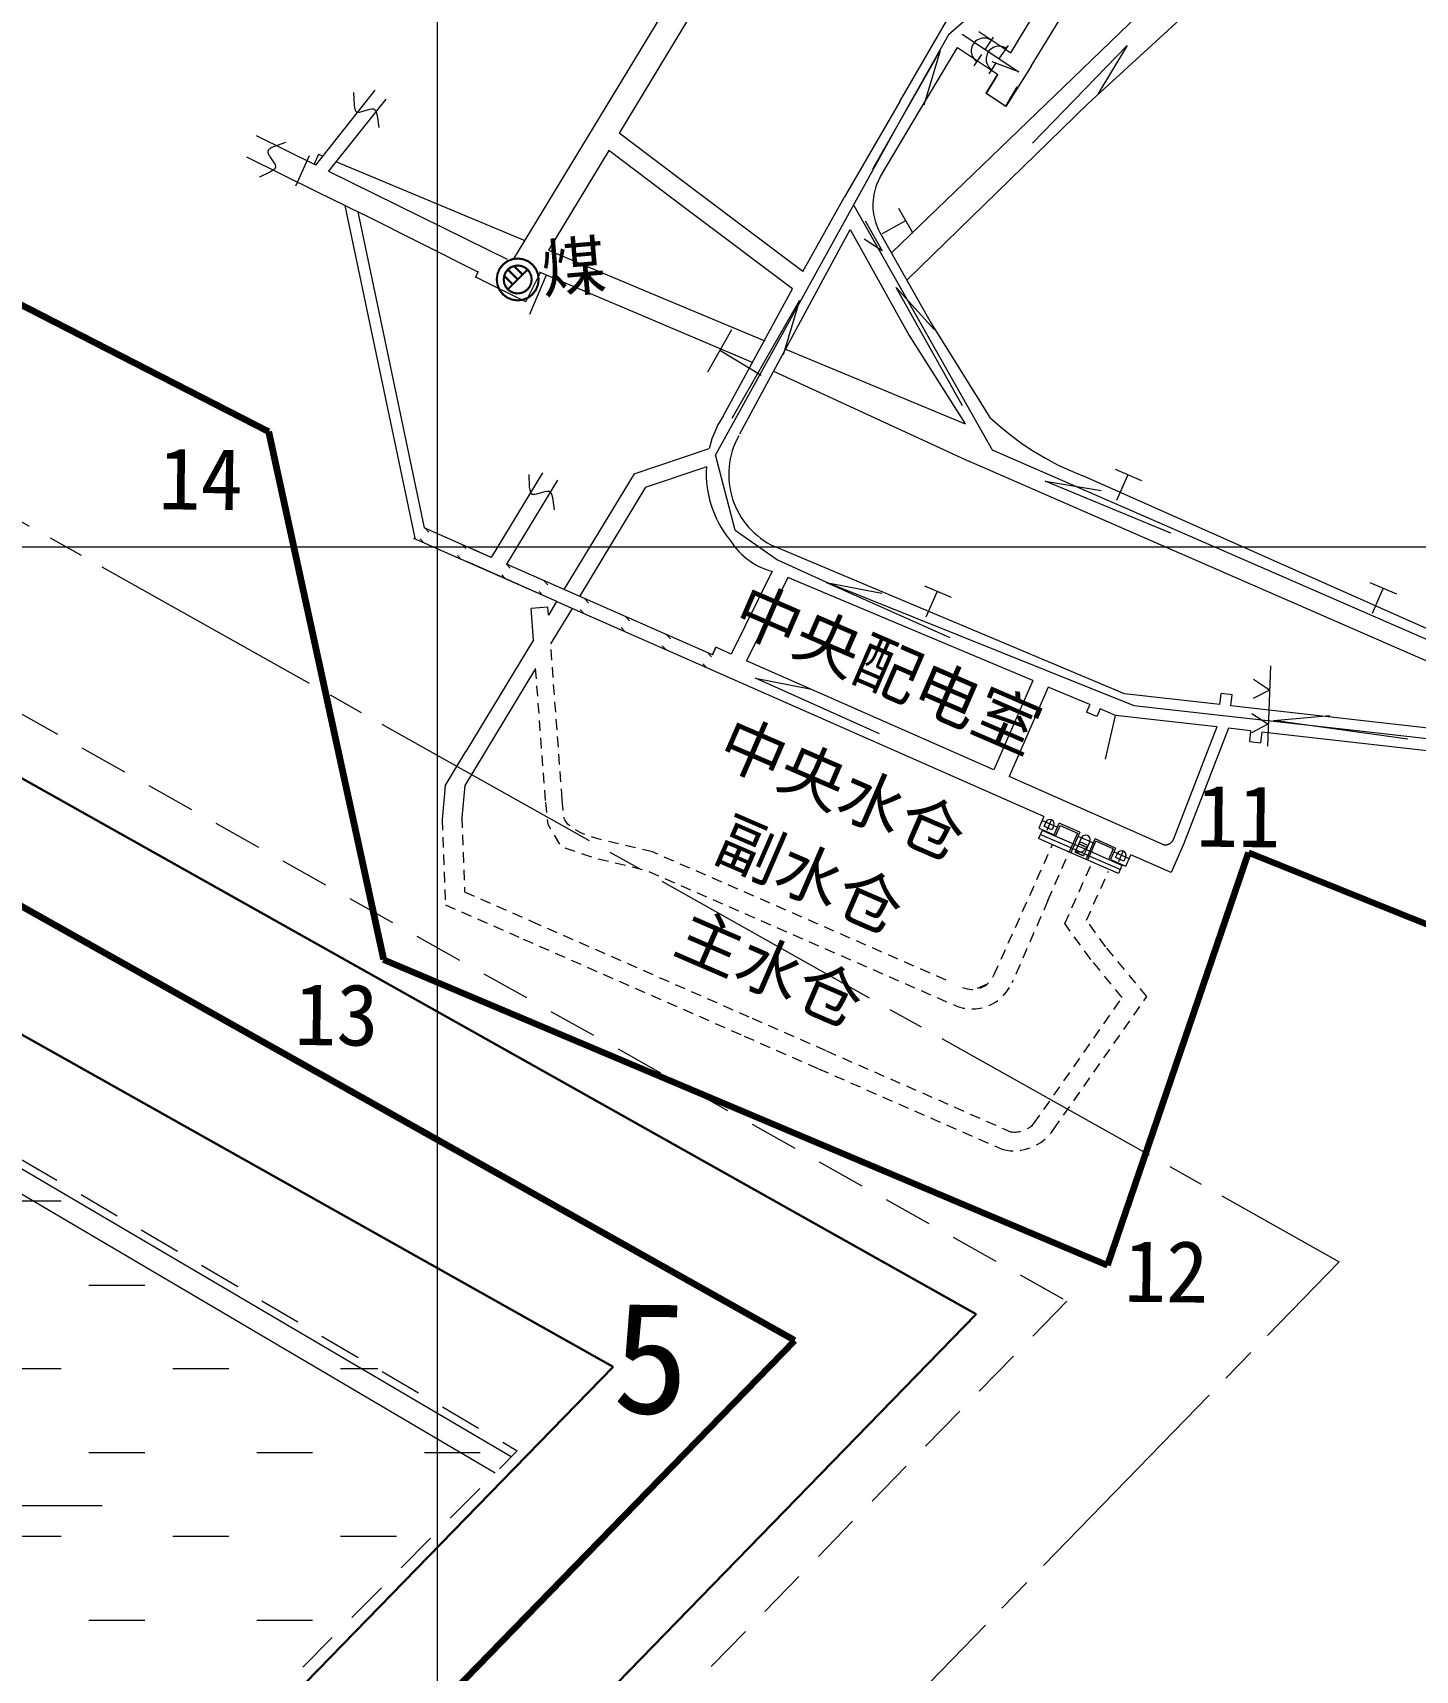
# Model space of a CAD drawing. Header units: inches. Extents: x 19725493 to 19730068, y 4137932 to 4142732.
# Drawn here: x 19727427.7 to 19727675, y 4139299 to 4139592 of the extents above; entities that cross this region are included whole.
import ezdxf

# ---------------------------------------------------------------- set-up
doc = ezdxf.new("R2010")
doc.units = ezdxf.units.IN
doc.header["$MEASUREMENT"] = 0
for name, pattern in [('井下积水区_1', [0.004, 0.0015, -0.001, 0.0015]), ('可采边界', [0.047, 0.02, -0.002, 0.003, -0.002, 0.02]), ('虚线', [0.0045, 0.00175, -0.001, 0.00175])]:
    doc.linetypes.add(name, pattern=pattern)
doc.layers.get('0').update_dxf_attribs({"lineweight": 0})
for name, color, linetype, lineweight in [('2026年下半年衔接计划', 7, 'Continuous', 0), ('sw8#煤积水区及注记', 7, 'Continuous', 0), ('sw探水警戒线', 7, 'Continuous', 15), ('主要大巷', 7, 'Continuous', 0), ('井田边界', 7, 'Continuous', 0), ('保安煤柱', 7, 'Continuous', 0), ('已有巷道（利用）', 7, 'Continuous', 0), ('水仓', 7, 'Continuous', 15), ('煤巷', 7, 'Continuous', 0), ('竖井，斜井名称', 7, 'Continuous', 0), ('经纬网', 7, 'Continuous', 0), ('通风系统图', 7, 'Continuous', 0), ('防尘', 7, 'Continuous', 0)]:
    doc.layers.add(name, color=color, linetype=linetype, lineweight=lineweight)
doc.layers.add('岩巷', color=30, linetype='Continuous', lineweight=0, true_color=0xff7f00)
doc.styles.add('仿宋', font='')
doc.styles.add('宋体', font='')
doc.styles.add('黑体', font='')
doc.styles.get('仿宋').set_extended_font_data('仿宋')
doc.styles.get('宋体').set_extended_font_data('宋体')
doc.styles.get('黑体').set_extended_font_data('黑体')
doc.linetypes.add('井田边界', pattern='A,0.02,-0.002,0.0025,[22,8#煤防尘系统图（7月份）.shx,S=3.93701e-05,R=0,X=0,Y=-0.0025],0.0025,-0.002,0.02', length=0.049)

# ---------------------------------------------------------------- blocks, each defined once
blk = doc.blocks.new('lr_block_85', base_point=(19727598.9, 4139587.95))
at = {"layer": '通风系统图', "color": 34, "linetype": 'Continuous', "lineweight": 5, "true_color": 0x994c00}
for p, q in [((19727598, 4139588.92), (19727599.56, 4139591.24)), ((19727600.66, 4139587.46), (19727602.23, 4139589.77)), ((19727596.12, 4139586.13), (19727597.47, 4139588.14)), ((19727598.78, 4139584.67), (19727600.13, 4139586.67))]:
    blk.add_line(p, q, dxfattribs=at)
for centre in [(19727597.89, 4139588.76), (19727600.55, 4139587.3)]:
    blk.add_arc(centre, 2.31, 55.9631, 235.9631, dxfattribs=at)
blk = doc.blocks.new('圆形暗竖井_1')
at = {"color": 0, "const_width": 0.375}
for points in [[(3.75, 0), (3.62, 0.97), (3.25, 1.88), (2.65, 2.65), (1.88, 3.25), (0.97, 3.62), (0, 3.75), (-0.97, 3.62), (-1.88, 3.25), (-2.65, 2.65), (-3.25, 1.88), (-3.62, 0.97), (-3.75, 0), (-3.62, -0.97), (-3.25, -1.88), (-2.65, -2.65), (-1.88, -3.25), (-0.97, -3.62), (0, -3.75), (0.97, -3.62), (1.88, -3.25), (2.65, -2.65), (3.25, -1.88), (3.62, -0.97), (3.75, 0)], [(2.5, 0), (2.41, 0.65), (2.16, 1.25), (1.77, 1.77), (1.25, 2.16), (0.65, 2.41), (0, 2.5), (-0.65, 2.41), (-1.25, 2.16), (-1.77, 1.77), (-2.17, 1.25), (-2.42, 0.65), (-2.5, 0), (-2.42, -0.65), (-2.17, -1.25), (-1.77, -1.77), (-1.25, -2.17), (-0.65, -2.42), (0, -2.5), (0.65, -2.42), (1.25, -2.17), (1.77, -1.77), (2.16, -1.25), (2.41, -0.65), (2.5, 0)], [(-2.42, 0.65), (-1, -0.75)], [(1.77, 1.77), (-1.77, -1.77)], [(0, 0), (-1.77, 1.77)], [(-0.65, 2.41), (0.85, 0.89)]]:
    blk.add_lwpolyline(points, dxfattribs=at)

msp = doc.modelspace()

# ---------------------------------------------------------------- hatches: boundary and pattern name
at = {"layer": 'sw8#煤积水区及注记', "lineweight": 15, "true_color": 0x0000ff}
h = msp.add_hatch(dxfattribs=at)
h.set_pattern_fill('井下积水区_1_1_1', color=5, scale=5000, style=0, pattern_type=2)
h.set_pattern_definition([(0, (19727077.738, 4139127.892), (0, 30), [10, -20]), (180, (19727072.738, 4139112.892), (-4e-15, -30), [10, -20])])
h.paths.add_polyline_path([(19727296.27, 4139466.5), (19727183.39, 4139337.71), (19727075.24, 4139208.97), (19727197.98, 4139120.39), (19727364.36, 4139186.8), (19727514.35, 4139338.24)], flags=17)

# ---------------------------------------------------------------- linework, layer by layer
at = {"lineweight": 5}
for p, q in [((19727516.6, 4139541.64), (19727519.59, 4139548.69)), ((19727619.62, 4139462.05), (19727621.39, 4139469.85))]:
    msp.add_line(p, q, dxfattribs=at)
at = {"color": 7, "linetype": 'Continuous', "lineweight": 9}
msp.add_line((19727608.92, 4139450.76), (19727608.61, 4139450.03), dxfattribs=at)
at = {"layer": '2026年下半年衔接计划', "color": 1, "lineweight": 100, "true_color": 0xff0000, "flags": 128}
msp.add_lwpolyline([(19726936.48, 4139624.44), (19727087.79, 4139471.4), (19727111.81, 4139446.95), (19727250.54, 4139632.96), (19727469.86, 4139520.69), (19727490.46, 4139426.18), (19727619.93, 4139371.45), (19727645.19, 4139445.33), (19727760.04, 4139399.01), (19728084.75, 4139271.51), (19728182.77, 4139204.43), (19728195.04, 4139196.34), (19728361.95, 4139650.75), (19727985.1, 4139868.75), (19728293.07, 4140363.91), (19728716.76, 4140096.02), (19728825.18, 4140284.19), (19728806.51, 4140295.72), (19728729.84, 4140344.15), (19728648.31, 4140393.52), (19728462.52, 4140503.99), (19729114.34, 4141482.27)], dxfattribs=at)
at = {"layer": 'sw8#煤积水区及注记', "color": 7, "lineweight": 0}
msp.add_line((19727324.31, 4139328.28), (19727440.09, 4139328.46), dxfattribs=at)
at = {"layer": 'sw8#煤积水区及注记', "linetype": '井下积水区_1', "lineweight": 15, "ltscale": 5000, "flags": 128}
msp.add_lwpolyline([(19727296.27, 4139466.5), (19727405.31, 4139402.37), (19727514.35, 4139338.24), (19727439.35, 4139262.52), (19727364.36, 4139186.8), (19727197.98, 4139120.39), (19727075.24, 4139208.97), (19727183.39, 4139337.71), (19727296.27, 4139466.5)], dxfattribs=at)
at = {"layer": 'sw探水警戒线', "color": 1, "linetype": '虚线', "ltscale": 5000, "true_color": 0xff0000}
msp.add_line((19727232.69, 4139578.51), (19727612.71, 4139365.04), dxfattribs=at)
at = {"layer": 'sw探水警戒线', "color": 1, "linetype": '可采边界', "lineweight": 9, "ltscale": 2127.659574, "true_color": 0xff0000, "flags": 128}
msp.add_lwpolyline([(19726438.8, 4140196.08), (19727129.64, 4139499.6), (19727225.39, 4139617.02), (19727661.42, 4139372.09), (19727516.97, 4139223.63), (19727782.12, 4139072.11)], dxfattribs=at)
at = {"layer": 'sw探水警戒线', "color": 1, "linetype": '虚线', "ltscale": 5000, "true_color": 0xff0000, "flags": 128}
msp.add_lwpolyline([(19727612.71, 4139365.04), (19727468.46, 4139216.79)], dxfattribs=at)
at = {"layer": '井田边界', "color": 7, "linetype": '井田边界', "lineweight": 120, "ltscale": 5000, "flags": 128}
msp.add_lwpolyline([(19727960, 4142240), (19728602.41, 4141822.01), (19729500, 4141240), (19728748, 4140132), (19729600, 4139600), (19728730, 4138390), (19728050, 4138850), (19727420, 4139210), (19727564, 4139358), (19727240, 4139540), (19727134, 4139410), (19726400, 4140150), (19727200, 4141100), (19727960, 4142240)], dxfattribs=at)
at = {"layer": '保安煤柱', "color": 1, "lineweight": 30, "true_color": 0xff0000}
msp.add_line((19727574.83, 4139340.45), (19727574.83, 4139340.45), dxfattribs=at)
at = {"layer": '保安煤柱', "color": 1, "linetype": 'Continuous', "lineweight": 30, "true_color": 0xff0000, "flags": 128}
msp.add_lwpolyline([(19727954.33, 4142267.55), (19728613.3, 4141838.78), (19729528.02, 4141245.67), (19728776.22, 4140137.96), (19729628.7, 4139605.66), (19728734.89, 4138362.54), (19728039.42, 4138833.01), (19727387.66, 4139205.44), (19727531.53, 4139353.3), (19727244.87, 4139514.32), (19727135.45, 4139380.13), (19726372.92, 4140148.9), (19727183.98, 4141112.03), (19727954.33, 4142267.55)], dxfattribs=at)
at = {"layer": '保安煤柱', "color": 1, "lineweight": 30, "true_color": 0xff0000, "flags": 128}
msp.add_lwpolyline([(19728573.57, 4138519.97), (19728061.21, 4138866.56), (19727452.3, 4139214.51), (19727596.48, 4139362.7), (19727235.13, 4139565.67), (19727132.55, 4139439.86), (19726427.07, 4140151.1), (19726427.07, 4140151.1), (19727215.92, 4141088.05), (19727965.58, 4142212.53), (19727965.58, 4142212.53), (19729471.99, 4141234.34), (19728722.59, 4140130.18), (19728722.53, 4140130.22), (19729574.22, 4139598.41), (19728725.11, 4138417.46), (19728061.21, 4138866.57)], dxfattribs=at)
at = {"layer": '岩巷', "color": 30, "lineweight": 9, "true_color": 0xff7f00, "flags": 128}
for points in [[(19727602.66, 4139588.44), (19727608.98, 4139598.9)], [(19727606.3, 4139586.02), (19727613.55, 4139598)], [(19727596.92, 4139592.27), (19727602.66, 4139588.44)], [(19727593.1, 4139589.41), (19727600.26, 4139584.64)], [(19727600.26, 4139584.64), (19727598.18, 4139581.22)], [(19727600.33, 4139584.59), (19727598.26, 4139581.17)], [(19727606.3, 4139586.02), (19727601.8, 4139578.81)], [(19727601.72, 4139578.86), (19727598.18, 4139581.22)], [(19727601.8, 4139578.81), (19727598.26, 4139581.17)], [(19727603.73, 4139582.33), (19727601.72, 4139578.86)], [(19727603.73, 4139582.33), (19727603.8, 4139582.28)]]:
    msp.add_lwpolyline(points, dxfattribs=at)
at = {"layer": '岩巷', "lineweight": 9, "flags": 128}
for points in [[(19727579.38, 4139566.31), (19727579.13, 4139565.87), (19727578.91, 4139565.42), (19727578.71, 4139564.97), (19727578.53, 4139564.5), (19727578.38, 4139564.03), (19727578.25, 4139563.54), (19727578.15, 4139563.06), (19727578.07, 4139562.56), (19727578.01, 4139562.07), (19727577.98, 4139561.57), (19727577.97, 4139561.07), (19727577.99, 4139560.57), (19727578.04, 4139560.07), (19727578.1, 4139559.58), (19727578.2, 4139559.09), (19727578.31, 4139558.6), (19727578.46, 4139558.12), (19727578.62, 4139557.65), (19727578.81, 4139557.19), (19727579.02, 4139556.74), (19727579.25, 4139556.3)], [(19727573.93, 4139556.79), (19727584.46, 4139537.86)], [(19727579.25, 4139556.3), (19727588.45, 4139539.93)], [(19727519.94, 4139553.09), (19727537.97, 4139545.55)], [(19727518.3, 4139549.23), (19727536.19, 4139541.64)], [(19727537.97, 4139545.55), (19727558.65, 4139536.91)], [(19727536.19, 4139541.64), (19727556.49, 4139533.02)], [(19727588.45, 4139539.93), (19727598.92, 4139523.19)], [(19727584.46, 4139537.86), (19727594.47, 4139522.01)], [(19727562.35, 4139535.37), (19727594.47, 4139522.01)], [(19727560.22, 4139531.43), (19727595.3, 4139515.27)], [(19727598.92, 4139523.19), (19727600.76, 4139521.54), (19727602.67, 4139519.98), (19727604.66, 4139518.51), (19727606.72, 4139517.14), (19727608.85, 4139515.88), (19727611.03, 4139514.72), (19727613.26, 4139513.66), (19727615.55, 4139512.72)], [(19727736.12, 4139453.81), (19727595.29, 4139515.28)], [(19727738.11, 4139458.29), (19727615.55, 4139512.72)], [(19727714.78, 4139463.31), (19727642.03, 4139471.56)], [(19727680.33, 4139463.14), (19727647.54, 4139466.87)]]:
    msp.add_lwpolyline(points, dxfattribs=at)
at = {"layer": '已有巷道（利用）', "flags": 128}
for points in [[(19727513.26, 4139337.14), (19727242.72, 4139496.28)], [(19727510.39, 4139334.24), (19727270.42, 4139475.62)]]:
    msp.add_lwpolyline(points, dxfattribs=at)
at = {"layer": '水仓', "color": 30, "linetype": '井下积水区_1', "lineweight": 0, "ltscale": 1250, "true_color": 0xff8000}
for p, q in [((19727504.43, 4139451.61), (19727504.94, 4139438.27)), ((19727500.95, 4139451.21), (19727501.52, 4139435.95)), ((19727599.65, 4139423.37), (19727610.13, 4139446.72)), ((19727609.31, 4139436.74), (19727612.96, 4139445.07)), ((19727612.31, 4139432.59), (19727617.09, 4139443.27)), ((19727616.2, 4139433.19), (19727620.12, 4139441.95)), ((19727504.94, 4139438.27), (19727516.86, 4139433.03)), ((19727501.52, 4139435.95), (19727515.45, 4139429.83)), ((19727516.86, 4139433.03), (19727556.39, 4139415.66)), ((19727616.95, 4139426.19), (19727612.31, 4139432.59)), ((19727619.64, 4139428.42), (19727616.2, 4139433.19)), ((19727515.45, 4139429.83), (19727554.98, 4139412.46)), ((19727627.01, 4139419.54), (19727619.64, 4139428.42)), ((19727622.61, 4139419.36), (19727616.95, 4139426.19)), ((19727606.75, 4139396.75), (19727622.61, 4139419.36)), ((19727610.32, 4139395.76), (19727627.01, 4139419.54)), ((19727556.39, 4139415.66), (19727569.67, 4139409.83)), ((19727554.98, 4139412.46), (19727568.26, 4139406.62)), ((19727569.67, 4139409.83), (19727602.63, 4139395.35)), ((19727568.26, 4139406.62), (19727601.22, 4139392.14))]:
    msp.add_line(p, q, dxfattribs=at)
at = {"layer": '水仓', "color": 30, "linetype": '井下积水区_1', "lineweight": 0, "ltscale": 1250, "true_color": 0xff8000, "flags": 128}
for points in [[(19727522.42, 4139454.83), (19727520.34, 4139482.66)], [(19727519.43, 4139454.6), (19727517.66, 4139478.24)], [(19727521.99, 4139446.8), (19727519.9, 4139450.31), (19727519.43, 4139454.6)], [(19727538.57, 4139445.43), (19727528.59, 4139447.8), (19727526.58, 4139448.5), (19727525.65, 4139448.9), (19727524.79, 4139449.36), (19727524.2, 4139449.75), (19727523.83, 4139450.03), (19727523.5, 4139450.34), (19727523.27, 4139450.58), (19727523.07, 4139450.85), (19727522.95, 4139451.04), (19727522.9, 4139451.14), (19727522.85, 4139451.25), (19727522.79, 4139451.44), (19727522.74, 4139451.65), (19727522.66, 4139452.08), (19727522.42, 4139454.83)], [(19727522.91, 4139446.15), (19727528.22, 4139444.35), (19727537.48, 4139442.11), (19727592.65, 4139417.97)], [(19727591.07, 4139422.48), (19727538.57, 4139445.43)], [(19727609.31, 4139436.74), (19727602.86, 4139421.97)], [(19727598.34, 4139421.7), (19727596.46, 4139420.88)]]:
    msp.add_lwpolyline(points, dxfattribs=at)
at = {"layer": '水仓', "color": 30, "linetype": '井下积水区_1', "lineweight": 0, "ltscale": 1250, "true_color": 0xff8000}
for centre, radius, start, end in [((19727595.75, 4139425.07), 4.25, 246.3909, 336.3905), ((19727595.75, 4139425.07), 7.75, 246.3909, 336.3905), ((19727603.3, 4139400.11), 4.82, 261.9203, 315.6492), ((19727603.14, 4139400.57), 8.64, 257.1339, 326.2157)]:
    msp.add_arc(centre, radius, start, end, dxfattribs=at)
at = {"layer": '煤巷', "lineweight": 9}
for p, q in [((19727478.34, 4139568.34), (19727488.98, 4139581.72)), ((19727480.63, 4139567.21), (19727490.94, 4139580.16)), ((19727478.34, 4139568.34), (19727467.7, 4139573.58)), ((19727477.16, 4139570.01), (19727474.7, 4139564.57)), ((19727515.9, 4139543.84), (19727510.52, 4139546.5)), ((19727611.49, 4139450.17), (19727614.6, 4139448.79))]:
    msp.add_line(p, q, dxfattribs=at)
at = {"layer": '煤巷', "color": 18, "lineweight": 9, "true_color": 0x260000, "flags": 128}
for points in [[(19727582.8, 4139579.74), (19727595.51, 4139601.68), (19727601.18, 4139611.3)], [(19727541.4, 4139597.26), (19727513.71, 4139551.57)], [(19727545.5, 4139595.34), (19727532.61, 4139574.03)], [(19727586.52, 4139578.33), (19727593.1, 4139589.41)], [(19727582.8, 4139579.74), (19727572.84, 4139562.54)], [(19727579.38, 4139566.31), (19727586.52, 4139578.33)], [(19727546.26, 4139563.74), (19727532.61, 4139574.03)], [(19727530.73, 4139570.93), (19727519.94, 4139553.09)], [(19727544.73, 4139560.38), (19727530.73, 4139570.93)], [(19727565.45, 4139549.28), (19727546.26, 4139563.74)], [(19727563.58, 4139546.18), (19727544.73, 4139560.38)], [(19727565.45, 4139549.28), (19727572.84, 4139562.54)], [(19727554.17, 4139520.24), (19727573.93, 4139556.79)], [(19727551.18, 4139523.42), (19727563.58, 4139546.18)], [(19727551.18, 4139523.42), (19727550.7, 4139522.64), (19727550.27, 4139521.85), (19727549.87, 4139521.03), (19727549.52, 4139520.2), (19727549.2, 4139519.35), (19727548.93, 4139518.48), (19727548.7, 4139517.61)], [(19727553.98, 4139519.88), (19727553.65, 4139519.23), (19727553.34, 4139518.57), (19727553.07, 4139517.89), (19727552.84, 4139517.2), (19727552.64, 4139516.5), (19727552.47, 4139515.79), (19727552.35, 4139515.07), (19727552.26, 4139514.35), (19727552.21, 4139513.62), (19727552.19, 4139512.89), (19727552.21, 4139512.16), (19727552.27, 4139511.43), (19727552.37, 4139510.71), (19727552.5, 4139509.99), (19727552.67, 4139509.28), (19727552.88, 4139508.58), (19727553.12, 4139507.9), (19727553.4, 4139507.22), (19727553.71, 4139506.56), (19727554.06, 4139505.92), (19727554.43, 4139505.29), (19727554.84, 4139504.69), (19727555.28, 4139504.11), (19727555.75, 4139503.55), (19727556.25, 4139503.01), (19727556.77, 4139502.5), (19727557.32, 4139502.02), (19727557.89, 4139501.57), (19727558.49, 4139501.15), (19727559.1, 4139500.76), (19727559.74, 4139500.4), (19727560.39, 4139500.07)], [(19727535.27, 4139513.1), (19727548.7, 4139517.61)], [(19727535.27, 4139513.1), (19727522.72, 4139492.39)], [(19727537.32, 4139510.69), (19727547.96, 4139514.26)], [(19727548.21, 4139514.34), (19727547.96, 4139514.26)], [(19727548.21, 4139514.34), (19727548.17, 4139513.4), (19727548.18, 4139512.46), (19727548.24, 4139511.52), (19727548.35, 4139510.58), (19727548.5, 4139509.65), (19727548.7, 4139508.73), (19727548.95, 4139507.81), (19727549.24, 4139506.92), (19727549.57, 4139506.04), (19727549.95, 4139505.17), (19727550.37, 4139504.33), (19727550.83, 4139503.5), (19727551.33, 4139502.71), (19727551.88, 4139501.93), (19727552.46, 4139501.19)], [(19727537.32, 4139510.69), (19727525.49, 4139491.16)], [(19727509.7, 4139498.13), (19727506.4, 4139499.58)], [(19727509.7, 4139498.13), (19727506.4, 4139499.58)], [(19727509.7, 4139498.13), (19727506.4, 4139499.58)], [(19727552.46, 4139501.19), (19727552.81, 4139500.65), (19727553.18, 4139500.14), (19727553.58, 4139499.64), (19727554.01, 4139499.16), (19727554.46, 4139498.71), (19727554.94, 4139498.28), (19727555.43, 4139497.87), (19727555.95, 4139497.5), (19727556.48, 4139497.14), (19727557.03, 4139496.82), (19727557.6, 4139496.52), (19727558.18, 4139496.26), (19727558.78, 4139496.02), (19727559.38, 4139495.81), (19727560, 4139495.64)], [(19727623.02, 4139473.72), (19727560.39, 4139500.07)], [(19727521.42, 4139490.22), (19727505.37, 4139497.41)], [(19727521.42, 4139490.22), (19727505.37, 4139497.41)], [(19727521.42, 4139490.22), (19727505.37, 4139497.41)], [(19727509.7, 4139498.13), (19727509.7, 4139498.13)], [(19727549.28, 4139480.67), (19727512.46, 4139496.91)], [(19727512.47, 4139496.91), (19727513.12, 4139496.2), (19727512.47, 4139496.91)], [(19727560, 4139495.64), (19727552.63, 4139480.83)], [(19727511.61, 4139494.98), (19727512.26, 4139494.27), (19727511.61, 4139494.98)], [(19727519.16, 4139493.95), (19727519.81, 4139493.24), (19727519.16, 4139493.95)], [(19727562.78, 4139494.51), (19727555.38, 4139479.62)], [(19727606.6, 4139476.1), (19727562.78, 4139494.51)], [(19727518.31, 4139492.02), (19727518.96, 4139491.31), (19727518.31, 4139492.02)], [(19727521.41, 4139490.23), (19727519.95, 4139487.81)], [(19727524.18, 4139489.01), (19727521.41, 4139490.23)], [(19727526.48, 4139490.72), (19727527.13, 4139490.02), (19727526.48, 4139490.72)], [(19727519.84, 4139489.21), (19727516.85, 4139488.98)], [(19727517.27, 4139483.39), (19727516.85, 4139488.98)], [(19727519.95, 4139487.81), (19727519.84, 4139489.21)], [(19727524.18, 4139489.01), (19727520.34, 4139482.66)], [(19727548.27, 4139478.38), (19727524.18, 4139489.01)], [(19727525.63, 4139488.79), (19727526.28, 4139488.08), (19727525.63, 4139488.79)], [(19727533.8, 4139487.5), (19727534.45, 4139486.79), (19727533.8, 4139487.5)], [(19727532.95, 4139485.56), (19727533.6, 4139484.85), (19727532.95, 4139485.56)], [(19727541.12, 4139484.27), (19727541.77, 4139483.56), (19727541.12, 4139484.27)], [(19727517.27, 4139483.39), (19727505.16, 4139463.41)], [(19727540.27, 4139482.33), (19727540.92, 4139481.62), (19727540.27, 4139482.33)], [(19727548.44, 4139481.04), (19727549.09, 4139480.33), (19727548.44, 4139481.04)], [(19727549.88, 4139482.04), (19727549.28, 4139480.68)], [(19727549.28, 4139480.68), (19727549.88, 4139482.04)], [(19727552.63, 4139480.83), (19727549.88, 4139482.04)], [(19727517.66, 4139478.24), (19727504.99, 4139457.32)], [(19727547.59, 4139479.1), (19727548.24, 4139478.4), (19727547.59, 4139479.1)], [(19727608.59, 4139451.77), (19727548.27, 4139478.38)], [(19727599.61, 4139460.11), (19727555.38, 4139479.62)], [(19727606.59, 4139476.08), (19727599.61, 4139460.11)], [(19727609.35, 4139474.91), (19727602.35, 4139458.89)], [(19727616.78, 4139471.79), (19727609.35, 4139474.91)], [(19727640.04, 4139471.79), (19727623.02, 4139473.72)], [(19727640.04, 4139471.79), (19727640.27, 4139473.78)], [(19727642.26, 4139473.55), (19727640.27, 4139473.78)], [(19727642.03, 4139471.56), (19727642.26, 4139473.55)], [(19727616.78, 4139471.79), (19727616.2, 4139470.41)], [(19727618.04, 4139469.63), (19727616.2, 4139470.41)], [(19727618.62, 4139471.01), (19727618.04, 4139469.63)], [(19727621.39, 4139469.85), (19727618.62, 4139471.01)], [(19727639.5, 4139467.79), (19727621.39, 4139469.85)], [(19727639.5, 4139467.79), (19727631.72, 4139447.6)], [(19727641.58, 4139467.55), (19727633.6, 4139446.91)], [(19727645.55, 4139467.1), (19727641.58, 4139467.55)], [(19727645.55, 4139467.1), (19727645.37, 4139465.19)], [(19727647.54, 4139466.87), (19727647.35, 4139464.97)], [(19727501.45, 4139457.27), (19727505.16, 4139463.41)], [(19727645.37, 4139465.19), (19727647.35, 4139464.97)], [(19727629.73, 4139446.82), (19727602.35, 4139458.89)], [(19727501.45, 4139457.27), (19727500.95, 4139451.21)], [(19727504.99, 4139457.32), (19727504.43, 4139451.61)], [(19727629.73, 4139446.82), (19727629.8, 4139446.79), (19727629.87, 4139446.76), (19727629.95, 4139446.74), (19727630.02, 4139446.72), (19727630.1, 4139446.71), (19727630.17, 4139446.7), (19727630.25, 4139446.69), (19727630.33, 4139446.69), (19727630.4, 4139446.69), (19727630.48, 4139446.69), (19727630.55, 4139446.7), (19727630.63, 4139446.72), (19727630.7, 4139446.73), (19727630.78, 4139446.75), (19727630.85, 4139446.78), (19727630.92, 4139446.81), (19727630.99, 4139446.84), (19727631.06, 4139446.87), (19727631.13, 4139446.91), (19727631.19, 4139446.95), (19727631.25, 4139447), (19727631.31, 4139447.05), (19727631.37, 4139447.1), (19727631.42, 4139447.15), (19727631.47, 4139447.21), (19727631.52, 4139447.27), (19727631.57, 4139447.33), (19727631.61, 4139447.39), (19727631.65, 4139447.46), (19727631.68, 4139447.53), (19727631.72, 4139447.6)], [(19727633.6, 4139446.91), (19727631.37, 4139441.72)], [(19727631.37, 4139441.72), (19727624.14, 4139444.91)]]:
    msp.add_lwpolyline(points, dxfattribs=at)
at = {"layer": '煤巷', "lineweight": 9, "flags": 128}
for points in [[(19727485.07, 4139581.35), (19727485.19, 4139579.06), (19727485.25, 4139578.61), (19727485.3, 4139578.41), (19727485.35, 4139578.27), (19727485.4, 4139578.15), (19727485.44, 4139578.07), (19727485.49, 4139578), (19727485.53, 4139577.95), (19727485.55, 4139577.92), (19727485.58, 4139577.89), (19727485.61, 4139577.87), (19727485.64, 4139577.86), (19727485.65, 4139577.85), (19727485.67, 4139577.84), (19727485.7, 4139577.83), (19727485.73, 4139577.82), (19727485.77, 4139577.82), (19727485.85, 4139577.81), (19727485.89, 4139577.81), (19727485.97, 4139577.81), (19727486.15, 4139577.83), (19727486.54, 4139577.92), (19727488, 4139578.34), (19727488.29, 4139578.39), (19727488.43, 4139578.4), (19727488.47, 4139578.4), (19727488.56, 4139578.4), (19727488.62, 4139578.39), (19727488.66, 4139578.38), (19727488.69, 4139578.37), (19727488.71, 4139578.37), (19727488.73, 4139578.36), (19727488.76, 4139578.34), (19727488.8, 4139578.32), (19727488.83, 4139578.29), (19727488.87, 4139578.25), (19727488.93, 4139578.19), (19727488.98, 4139578.12), (19727489.05, 4139578), (19727489.13, 4139577.83), (19727489.2, 4139577.64), (19727489.31, 4139577.22), (19727489.63, 4139575.06)], [(19727472.91, 4139572.39), (19727470.76, 4139571.6), (19727470.36, 4139571.4), (19727470.18, 4139571.29), (19727470.06, 4139571.21), (19727469.95, 4139571.12), (19727469.89, 4139571.06), (19727469.84, 4139570.99), (19727469.8, 4139570.94), (19727469.78, 4139570.91), (19727469.77, 4139570.87), (19727469.75, 4139570.84), (19727469.75, 4139570.81), (19727469.74, 4139570.79), (19727469.74, 4139570.77), (19727469.74, 4139570.74), (19727469.74, 4139570.71), (19727469.75, 4139570.67), (19727469.76, 4139570.59), (19727469.8, 4139570.48), (19727469.88, 4139570.31), (19727470.07, 4139569.96), (19727470.91, 4139568.69), (19727471.04, 4139568.43), (19727471.09, 4139568.3), (19727471.12, 4139568.22), (19727471.14, 4139568.14), (19727471.15, 4139568.08), (19727471.15, 4139568.05), (19727471.15, 4139568.03), (19727471.15, 4139568.01), (19727471.14, 4139567.97), (19727471.13, 4139567.93), (19727471.11, 4139567.89), (19727471.09, 4139567.84), (19727471.04, 4139567.76), (19727470.99, 4139567.69), (19727470.9, 4139567.59), (19727470.76, 4139567.47), (19727470.6, 4139567.35), (19727470.23, 4139567.11), (19727468.26, 4139566.16)], [(19727478.74, 4139563.46), (19727465.97, 4139569.75)], [(19727478.84, 4139570.28), (19727478.04, 4139568.51)], [(19727478.84, 4139570.28), (19727479.61, 4139569.95)], [(19727482.01, 4139568.95), (19727515.71, 4139554.86)], [(19727480.6, 4139567.23), (19727509.31, 4139553.1), (19727512.58, 4139551.5)], [(19727483.51, 4139561.13), (19727478.74, 4139563.46)], [(19727483.51, 4139561.13), (19727478.74, 4139563.46)], [(19727483.51, 4139561.13), (19727496.07, 4139501.55)], [(19727483.51, 4139561.13), (19727496.07, 4139501.55)], [(19727486.93, 4139559.45), (19727483.51, 4139561.13)], [(19727485.85, 4139559.98), (19727497.71, 4139503.42)], [(19727485.85, 4139559.98), (19727497.71, 4139503.42)], [(19727507.39, 4139549.2), (19727486.86, 4139559.49)], [(19727506.92, 4139548.25), (19727507.46, 4139549.34)], [(19727510.52, 4139546.5), (19727506.93, 4139548.27)], [(19727515.9, 4139543.84), (19727517.09, 4139546.26), (19727518.51, 4139549.14)], [(19727518.88, 4139513.29), (19727509.7, 4139498.13)], [(19727518.88, 4139513.29), (19727509.7, 4139498.13)], [(19727521.59, 4139511.97), (19727512.46, 4139496.91)], [(19727521.59, 4139511.97), (19727512.46, 4139496.91)], [(19727516.42, 4139512.95), (19727516.53, 4139510.67), (19727516.6, 4139510.22), (19727516.65, 4139510.02), (19727516.7, 4139509.88), (19727516.75, 4139509.75), (19727516.79, 4139509.67), (19727516.83, 4139509.6), (19727516.87, 4139509.56), (19727516.9, 4139509.53), (19727516.93, 4139509.5), (19727516.96, 4139509.48), (19727516.98, 4139509.46), (19727517, 4139509.45), (19727517.02, 4139509.44), (19727517.04, 4139509.44), (19727517.08, 4139509.43), (19727517.12, 4139509.42), (19727517.19, 4139509.41), (19727517.23, 4139509.41), (19727517.32, 4139509.42), (19727517.5, 4139509.44), (19727517.89, 4139509.52), (19727519.35, 4139509.94), (19727519.64, 4139509.99), (19727519.78, 4139510), (19727519.82, 4139510.01), (19727519.9, 4139510), (19727519.96, 4139510), (19727520, 4139509.99), (19727520.04, 4139509.98), (19727520.06, 4139509.97), (19727520.08, 4139509.97), (19727520.11, 4139509.95), (19727520.14, 4139509.92), (19727520.18, 4139509.9), (19727520.22, 4139509.86), (19727520.28, 4139509.79), (19727520.33, 4139509.73), (19727520.4, 4139509.61), (19727520.48, 4139509.44), (19727520.54, 4139509.25), (19727520.66, 4139508.83), (19727520.98, 4139506.66)], [(19727516.42, 4139512.95), (19727516.53, 4139510.67), (19727516.6, 4139510.22), (19727516.65, 4139510.02), (19727516.7, 4139509.88), (19727516.75, 4139509.75), (19727516.79, 4139509.67), (19727516.83, 4139509.6), (19727516.87, 4139509.56), (19727516.9, 4139509.53), (19727516.93, 4139509.5), (19727516.96, 4139509.48), (19727516.98, 4139509.46), (19727517, 4139509.45), (19727517.02, 4139509.44), (19727517.04, 4139509.44), (19727517.08, 4139509.43), (19727517.12, 4139509.42), (19727517.19, 4139509.41), (19727517.23, 4139509.41), (19727517.32, 4139509.42), (19727517.5, 4139509.44), (19727517.89, 4139509.52), (19727519.35, 4139509.94), (19727519.64, 4139509.99), (19727519.78, 4139510), (19727519.82, 4139510.01), (19727519.9, 4139510), (19727519.96, 4139510), (19727520, 4139509.99), (19727520.04, 4139509.98), (19727520.06, 4139509.97), (19727520.08, 4139509.97), (19727520.11, 4139509.95), (19727520.14, 4139509.92), (19727520.18, 4139509.9), (19727520.22, 4139509.86), (19727520.28, 4139509.79), (19727520.33, 4139509.73), (19727520.4, 4139509.61), (19727520.48, 4139509.44), (19727520.54, 4139509.25), (19727520.66, 4139508.83), (19727520.98, 4139506.66)], [(19727495.88, 4139501.49), (19727496.07, 4139501.55)], [(19727495.88, 4139501.49), (19727496.07, 4139501.55)], [(19727521.42, 4139490.22), (19727495.88, 4139501.49)], [(19727521.42, 4139490.22), (19727495.88, 4139501.49)], [(19727496.98, 4139501.43), (19727497.63, 4139500.72), (19727496.98, 4139501.43)], [(19727496.98, 4139501.43), (19727497.63, 4139500.72), (19727496.98, 4139501.43)], [(19727509.7, 4139498.13), (19727497.71, 4139503.42)], [(19727509.7, 4139498.13), (19727497.71, 4139503.42)], [(19727497.9, 4139503.34), (19727498.55, 4139502.63), (19727497.9, 4139503.34)], [(19727497.9, 4139503.34), (19727498.55, 4139502.63), (19727497.9, 4139503.34)], [(19727503.67, 4139498.48), (19727504.32, 4139497.77), (19727503.67, 4139498.48)], [(19727503.67, 4139498.48), (19727504.32, 4139497.77), (19727503.67, 4139498.48)], [(19727504.52, 4139500.41), (19727505.17, 4139499.7), (19727504.52, 4139500.41)], [(19727504.52, 4139500.41), (19727505.17, 4139499.7), (19727504.52, 4139500.41)], [(19727608.59, 4139451.77), (19727607.66, 4139449.66)], [(19727608.26, 4139449.27), (19727607.62, 4139447.8)], [(19727607.66, 4139449.66), (19727610.41, 4139448.46)], [(19727622.23, 4139442.29), (19727616.46, 4139444.81), (19727613.71, 4139446.01), (19727607.94, 4139448.54)], [(19727622.55, 4139443.02), (19727616.78, 4139445.55), (19727614.03, 4139446.75), (19727608.26, 4139449.27)], [(19727608.27, 4139451.04), (19727611.01, 4139449.83)], [(19727610.05, 4139449.38), (19727608.59, 4139450.02)], [(19727609.16, 4139449.34), (19727609.96, 4139451.17)], [(19727610.37, 4139450.12), (19727610.05, 4139449.38)], [(19727610.41, 4139448.46), (19727611.33, 4139450.56)], [(19727610.69, 4139448.34), (19727611.49, 4139450.17)], [(19727611.21, 4139450.29), (19727611.21, 4139450.29)], [(19727614.99, 4139448.95), (19727611.33, 4139450.56)], [(19727611.61, 4139450.44), (19727611.61, 4139450.44)], [(19727614.6, 4139448.79), (19727613.12, 4139445.42)], [(19727614.99, 4139448.95), (19727613.39, 4139445.28)], [(19727621.91, 4139441.56), (19727616.14, 4139444.08), (19727613.39, 4139445.28), (19727607.62, 4139447.8)], [(19727614.2, 4139445.39), (19727615.32, 4139447.95)], [(19727614.68, 4139448.23), (19727617.43, 4139447.03)], [(19727614.84, 4139446.85), (19727616.31, 4139446.21)], [(19727616.31, 4139446.21), (19727614.84, 4139446.85)], [(19727616.47, 4139446.58), (19727615, 4139447.22)], [(19727616.31, 4139446.21), (19727615.43, 4139445.36)], [(19727616.79, 4139447.31), (19727615.67, 4139444.75)], [(19727616.14, 4139444.08), (19727617.74, 4139447.74)], [(19727616.42, 4139443.98), (19727617.89, 4139447.34)], [(19727617.62, 4139447.46), (19727617.62, 4139447.46)], [(19727621.4, 4139446.12), (19727617.74, 4139447.74)], [(19727617.76, 4139447.79), (19727617.76, 4139447.79)], [(19727621, 4139445.97), (19727617.89, 4139447.34)], [(19727621, 4139445.97), (19727620.22, 4139444.18)], [(19727621.4, 4139446.12), (19727620.49, 4139444.05)], [(19727614.2, 4139445.39), (19727615.67, 4139444.75)], [(19727615.43, 4139445.36), (19727614.2, 4139445.39)], [(19727620.49, 4139444.05), (19727623.24, 4139442.85)], [(19727621.09, 4139445.43), (19727623.84, 4139444.23)], [(19727621.41, 4139444.42), (19727621.74, 4139445.15)], [(19727622.88, 4139443.78), (19727621.41, 4139444.42)], [(19727622.55, 4139443.02), (19727621.91, 4139441.56)], [(19727621.99, 4139443.73), (19727622.79, 4139445.56)], [(19727623.2, 4139444.51), (19727622.88, 4139443.78)], [(19727623.24, 4139442.85), (19727624.14, 4139444.91)]]:
    msp.add_lwpolyline(points, dxfattribs=at)
at = {"layer": '煤巷', "color": 18, "lineweight": 0, "true_color": 0x260000, "flags": 128}
msp.add_lwpolyline([(19727610.13, 4139446.72), (19727611.16, 4139446.27)], dxfattribs=at)
at = {"layer": '煤巷', "linetype": '虚线', "lineweight": 9, "ltscale": 2000, "flags": 128}
msp.add_lwpolyline([(19727615.67, 4139444.75), (19727614.2, 4139445.39)], dxfattribs=at)
at = {"layer": '煤巷', "lineweight": 5}
msp.add_arc((19727609.64, 4139450.44), 0.8, 336.3909, 156.3909, dxfattribs=at)
at = {"layer": '煤巷', "lineweight": 9}
for centre in [(19727616.05, 4139447.63), (19727622.47, 4139444.83)]:
    msp.add_arc(centre, 0.8, 336.3909, 156.3909, dxfattribs=at)
at = {"layer": '经纬网', "color": 18, "lineweight": 9, "true_color": 0x260000, "flags": 128}
for points in [[(19727500.09, 4138000), (19727500.09, 4142500)], [(19725999.81, 4139500), (19730000, 4139500)]]:
    msp.add_lwpolyline(points, dxfattribs=at)
at = {"layer": '通风系统图', "color": 30, "lineweight": 9, "true_color": 0xff7f00}
for p, q in [((19727612.14, 4139582.36), (19727647.01, 4139615.95)), ((19727616.45, 4139579.29), (19727638.97, 4139599.98)), ((19727581.31, 4139552.64), (19727612.14, 4139582.36)), ((19727584.06, 4139547.75), (19727616.45, 4139579.29))]:
    msp.add_line(p, q, dxfattribs=at)
at = {"layer": '通风系统图', "color": 1, "linetype": 'Continuous', "lineweight": 20, "true_color": 0xff0000}
for p, q in [((19727593.98, 4139591.77), (19727604.08, 4139585.01)), ((19727606.57, 4139572.26), (19727623.45, 4139589.75)), ((19727623.45, 4139589.75), (19727618.23, 4139581.03)), ((19727577.95, 4139567.69), (19727590.05, 4139588.77)), ((19727590.05, 4139588.77), (19727587.11, 4139579.04)), ((19727604.08, 4139585.01), (19727599.33, 4139586.81)), ((19727576.6, 4139558.39), (19727579.66, 4139553)), ((19727579.66, 4139553), (19727576.41, 4139555.09)), ((19727594, 4139525.23), (19727582.16, 4139546.46)), ((19727582.16, 4139546.46), (19727588.98, 4139538.93)), ((19727552.79, 4139523.05), (19727564.89, 4139544.13)), ((19727564.89, 4139544.13), (19727561.95, 4139534.41)), ((19727631.26, 4139502.45), (19727608.81, 4139511.76)), ((19727608.81, 4139511.76), (19727618.83, 4139510.08)), ((19727591.8, 4139483.74), (19727569.61, 4139493.66)), ((19727569.61, 4139493.66), (19727579.58, 4139491.71)), ((19727557, 4139476.49), (19727566.98, 4139474.55)), ((19727579.2, 4139466.58), (19727557, 4139476.49)), ((19727649.63, 4139468.92), (19727659.75, 4139469.84)), ((19727673.71, 4139465.62), (19727649.63, 4139468.92))]:
    msp.add_line(p, q, dxfattribs=at)
at = {"layer": '防尘', "color": 36, "linetype": 'Continuous', "lineweight": 15, "true_color": 0x7f3f00}
for p, q in [((19727595.57, 4139595.15), (19727591.52, 4139591.64)), ((19727591.52, 4139591.64), (19727583.15, 4139576.84)), ((19727583.15, 4139576.84), (19727549.85, 4139516.5)), ((19727574.57, 4139561.1), (19727599.33, 4139517.36)), ((19727553.36, 4139502.98), (19727549.85, 4139516.5)), ((19727553.36, 4139502.98), (19727549.85, 4139516.5)), ((19727553.36, 4139502.98), (19727549.85, 4139516.5)), ((19727553.36, 4139502.98), (19727549.85, 4139516.5)), ((19727599.33, 4139517.36), (19728087.85, 4139304.3)), ((19727553.36, 4139502.98), (19727560.9, 4139497.72)), ((19727560.9, 4139497.72), (19727569.55, 4139493.77)), ((19727569.55, 4139493.77), (19727624.7, 4139471.6)), ((19727624.7, 4139471.6), (19727661.91, 4139467.46)), ((19727661.91, 4139467.46), (19728090.39, 4139418.46))]:
    msp.add_line(p, q, dxfattribs=at)
at = {"layer": '防尘', "color": 7, "linetype": 'Continuous', "lineweight": 15}
for p, q in [((19727582.55, 4139560.6), (19727585.13, 4139556.13)), ((19727582.55, 4139560.6), (19727585.13, 4139556.13)), ((19727582.55, 4139560.6), (19727585.13, 4139556.13)), ((19727582.55, 4139560.6), (19727585.13, 4139556.13)), ((19727583.84, 4139558.37), (19727579.66, 4139556.04)), ((19727583.84, 4139558.37), (19727579.66, 4139556.04)), ((19727583.84, 4139558.37), (19727579.66, 4139556.04)), ((19727583.84, 4139558.37), (19727579.66, 4139556.04)), ((19727548.46, 4139531.35), (19727552.74, 4139538.94)), ((19727548.46, 4139531.35), (19727552.74, 4139538.94)), ((19727548.46, 4139531.35), (19727552.74, 4139538.94)), ((19727548.46, 4139531.35), (19727552.74, 4139538.94)), ((19727558.03, 4139530.69), (19727550.6, 4139535.15)), ((19727558.03, 4139530.69), (19727550.6, 4139535.15)), ((19727558.03, 4139530.69), (19727550.6, 4139535.15)), ((19727558.03, 4139530.69), (19727550.6, 4139535.15)), ((19727621.33, 4139513.94), (19727626.07, 4139511.92)), ((19727621.33, 4139513.94), (19727626.07, 4139511.92)), ((19727621.33, 4139513.94), (19727626.07, 4139511.92)), ((19727621.33, 4139513.94), (19727626.07, 4139511.92)), ((19727623.53, 4139512.76), (19727621.57, 4139508.34)), ((19727623.53, 4139512.76), (19727621.57, 4139508.34)), ((19727623.53, 4139512.76), (19727621.57, 4139508.34)), ((19727623.53, 4139512.76), (19727621.57, 4139508.34)), ((19727587.24, 4139493.06), (19727591.98, 4139491.04)), ((19727587.24, 4139493.06), (19727591.98, 4139491.04)), ((19727587.24, 4139493.06), (19727591.98, 4139491.04)), ((19727587.24, 4139493.06), (19727591.98, 4139491.04)), ((19727666.91, 4139493.65), (19727671.65, 4139491.63)), ((19727666.91, 4139493.65), (19727671.65, 4139491.63)), ((19727666.91, 4139493.65), (19727671.65, 4139491.63)), ((19727666.91, 4139493.65), (19727671.65, 4139491.63)), ((19727669.24, 4139492.49), (19727667.28, 4139488.07)), ((19727669.24, 4139492.49), (19727667.28, 4139488.07)), ((19727669.24, 4139492.49), (19727667.28, 4139488.07)), ((19727669.24, 4139492.49), (19727667.28, 4139488.07)), ((19727589.44, 4139491.88), (19727587.48, 4139487.46)), ((19727589.44, 4139491.88), (19727587.48, 4139487.46)), ((19727589.44, 4139491.88), (19727587.48, 4139487.46)), ((19727589.44, 4139491.88), (19727587.48, 4139487.46)), ((19727649.12, 4139478.71), (19727648.57, 4139464.32)), ((19727649.12, 4139478.71), (19727648.57, 4139464.32)), ((19727649.12, 4139478.71), (19727648.57, 4139464.32)), ((19727649.12, 4139478.71), (19727648.57, 4139464.32)), ((19727648.96, 4139474.38), (19727646.07, 4139476.25)), ((19727648.96, 4139474.38), (19727646.07, 4139476.25)), ((19727648.96, 4139474.38), (19727646.07, 4139476.25)), ((19727648.96, 4139474.38), (19727646.07, 4139476.25)), ((19727648.96, 4139474.38), (19727646.03, 4139472.86)), ((19727648.96, 4139474.38), (19727646.03, 4139472.86)), ((19727648.96, 4139474.38), (19727646.03, 4139472.86)), ((19727648.96, 4139474.38), (19727646.03, 4139472.86)), ((19727648.67, 4139468.27), (19727645.78, 4139470.14)), ((19727648.67, 4139468.27), (19727645.78, 4139470.14)), ((19727648.67, 4139468.27), (19727645.78, 4139470.14)), ((19727648.67, 4139468.27), (19727645.78, 4139470.14)), ((19727648.67, 4139468.27), (19727645.74, 4139466.75)), ((19727648.67, 4139468.27), (19727645.74, 4139466.75)), ((19727648.67, 4139468.27), (19727645.74, 4139466.75)), ((19727648.67, 4139468.27), (19727645.74, 4139466.75))]:
    msp.add_line(p, q, dxfattribs=at)

# ---------------------------------------------------------------- block references
msp.add_blockref('圆形暗竖井_1', (19727514.45, 4139547.87))
at = {"layer": '通风系统图'}
msp.add_blockref('lr_block_85', (19727598.9, 4139587.95), dxfattribs=at)

# ---------------------------------------------------------------- texts
at = {"layer": '2026年下半年衔接计划', "color": 1, "true_color": 0xff0000, "style": '宋体'}
for s, p in [('14', (19727450.15, 4139506.75)), ('11', (19727635.77, 4139446.38)), ('13', (19727474.44, 4139410.88)), ('12', (19727622.87, 4139364.92))]:
    msp.add_text(s, height=11.066, rotation=359.3833, dxfattribs=at).set_placement(p)
at = {"layer": '主要大巷', "color": 7, "style": '仿宋'}
for s, p in [('中央配电室', (19727552.42, 4139485.8)), ('中央水仓', (19727549.66, 4139461.99)), ('副水仓', (19727549.14, 4139444.25)), ('主水仓', (19727541.96, 4139427.56))]:
    msp.add_text(s, height=8.5, rotation=336.5927, dxfattribs=at).set_placement(p)
at = {"layer": '井田边界', "color": 7, "style": '宋体'}
msp.add_text('5', height=20, rotation=359.3833, dxfattribs=at).set_placement((19727531.35, 4139344.99))
at = {"layer": '竖井，斜井名称', "color": 7, "style": '黑体'}
msp.add_text('煤', height=8.5, rotation=4.8535, dxfattribs=at).set_placement((19727519.02, 4139545.38))

doc.saveas('drawing.dxf')
